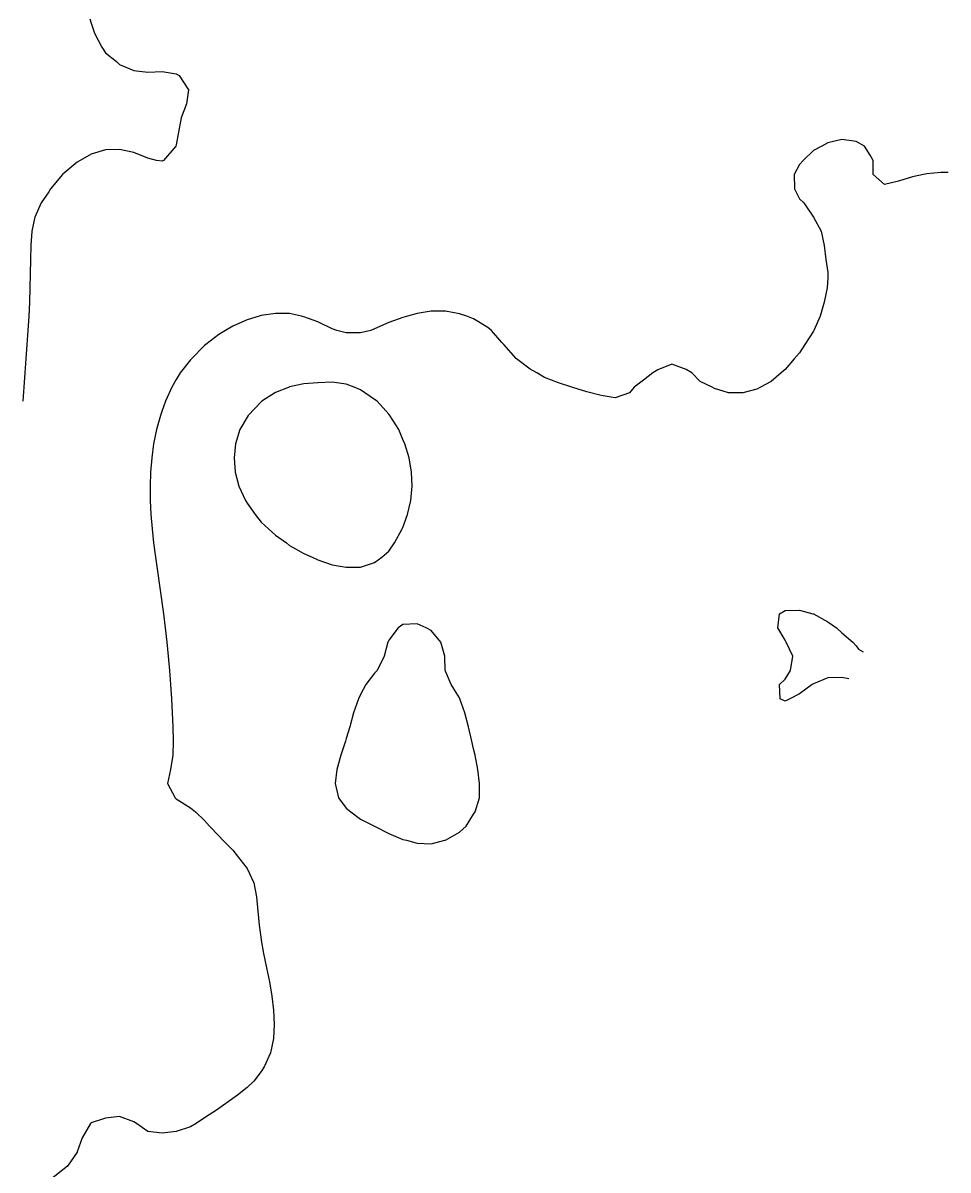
# Model space of a CAD drawing. Extents: x 771911 to 772814, y 1416488 to 1417835.
# Drawn here: x 772624.6 to 772689.9, y 1416984.9 to 1417065.9 of the extents above; entities that cross this region are included whole.
import ezdxf

# ---------------------------------------------------------------- set-up
doc = ezdxf.new("R2010")
doc.units = 0
doc.header["$MEASUREMENT"] = 0
for name, color, linetype in [('736', 1, 'CONTINUOUS'), ('736.5', 1, 'CONTINUOUS'), ('737', 1, 'CONTINUOUS')]:
    doc.layers.add(name, color=color, linetype=linetype)

msp = doc.modelspace()

# ---------------------------------------------------------------- linework, layer by layer
at = {"layer": '736', "color": 0, "linetype": 'Continuous'}
for points in [[(772649.946, 1417028.206, 736), (772650.434, 1417028.623, 736), (772650.837, 1417029.206, 736), (772651.39, 1417030.206, 736), (772651.434, 1417030.301, 736), (772651.764, 1417031.206, 736), (772651.998, 1417032.206, 736), (772652.095, 1417033.206, 736), (772652.054, 1417034.206, 736), (772651.882, 1417035.206, 736), (772651.579, 1417036.206, 736), (772651.434, 1417036.504, 736), (772651.16, 1417037.206, 736), (772650.524, 1417038.206, 736), (772650.434, 1417038.302, 736), (772649.612, 1417039.206, 736), (772649.434, 1417039.341, 736), (772648.434, 1417040.007, 736), (772647.986, 1417040.206, 736), (772647.434, 1417040.417, 736), (772646.434, 1417040.546, 736), (772645.434, 1417040.516, 736), (772644.434, 1417040.436, 736), (772643.434, 1417040.217, 736), (772643.405, 1417040.206, 736), (772642.434, 1417039.828, 736), (772641.485, 1417039.206, 736), (772641.434, 1417039.168, 736), (772640.509, 1417038.206, 736), (772640.434, 1417038.09, 736), (772639.918, 1417037.206, 736), (772639.618, 1417036.206, 736), (772639.518, 1417035.206, 736), (772639.587, 1417034.206, 736), (772639.849, 1417033.206, 736), (772640.318, 1417032.206, 736), (772640.434, 1417032.002, 736), (772641.008, 1417031.206, 736), (772641.434, 1417030.674, 736), (772641.952, 1417030.206, 736), (772642.434, 1417029.741, 736), (772643.213, 1417029.206, 736), (772643.434, 1417029.028, 736), (772644.434, 1417028.447, 736), (772645.04, 1417028.206, 736), (772645.434, 1417028.001, 736), (772646.434, 1417027.666, 736), (772647.434, 1417027.489, 736), (772648.434, 1417027.501, 736), (772649.434, 1417027.81, 736), (772649.946, 1417028.206, 736)], [(772654.41, 1417008.206, 736), (772654.434, 1417008.213, 736), (772655.434, 1417008.786, 736), (772655.901, 1417009.206, 736), (772656.434, 1417010.046, 736), (772656.532, 1417010.206, 736), (772656.835, 1417011.206, 736), (772656.856, 1417012.206, 736), (772656.718, 1417013.206, 736), (772656.529, 1417014.206, 736), (772656.434, 1417014.663, 736), (772656.313, 1417015.206, 736), (772656.063, 1417016.206, 736), (772655.813, 1417017.206, 736), (772655.465, 1417018.206, 736), (772655.434, 1417018.258, 736), (772654.851, 1417019.206, 736), (772654.434, 1417020.156, 736), (772654.411, 1417020.206, 736), (772654.405, 1417021.206, 736), (772654.126, 1417022.206, 736), (772653.434, 1417023.016, 736), (772653.072, 1417023.206, 736), (772652.434, 1417023.497, 736), (772651.434, 1417023.451, 736), (772651.101, 1417023.206, 736), (772650.434, 1417022.334, 736), (772650.379, 1417022.206, 736), (772650.122, 1417021.206, 736), (772649.619, 1417020.206, 736), (772649.434, 1417020.001, 736), (772648.82, 1417019.206, 736), (772648.434, 1417018.504, 736), (772648.296, 1417018.206, 736), (772647.959, 1417017.206, 736), (772647.691, 1417016.206, 736), (772647.434, 1417015.395, 736), (772647.381, 1417015.206, 736), (772647.061, 1417014.206, 736), (772646.775, 1417013.206, 736), (772646.661, 1417012.206, 736), (772646.89, 1417011.206, 736), (772647.434, 1417010.465, 736), (772647.771, 1417010.206, 736), (772648.434, 1417009.701, 736), (772649.432, 1417009.206, 736), (772649.434, 1417009.205, 736), (772650.434, 1417008.695, 736), (772651.434, 1417008.269, 736), (772651.693, 1417008.206, 736), (772652.434, 1417008.001, 736), (772653.434, 1417007.967, 736), (772654.41, 1417008.206, 736)]]:
    msp.add_polyline3d(points, dxfattribs=at)
at = {"layer": '736.5', "color": 0, "linetype": 'Continuous'}
for points in [[(772689.934, 1417055.363, 736.5), (772689.434, 1417055.363, 736.5), (772688.434, 1417055.253, 736.5), (772688.197, 1417055.206, 736.5), (772687.434, 1417055.059, 736.5), (772686.434, 1417054.749, 736.5), (772685.434, 1417054.503, 736.5), (772684.636, 1417055.206, 736.5), (772684.642, 1417056.206, 736.5), (772684.434, 1417056.576, 736.5), (772684.044, 1417057.206, 736.5), (772683.434, 1417057.548, 736.5), (772682.434, 1417057.682, 736.5), (772681.434, 1417057.448, 736.5), (772681.014, 1417057.206, 736.5), (772680.434, 1417056.911, 736.5), (772679.691, 1417056.206, 736.5), (772679.434, 1417055.928, 736.5), (772679.068, 1417055.206, 736.5), (772679.086, 1417054.206, 736.5), (772679.434, 1417053.503, 736.5), (772679.742, 1417053.206, 736.5), (772680.429, 1417052.206, 736.5), (772680.434, 1417052.194, 736.5), (772680.972, 1417051.206, 736.5), (772681.179, 1417050.206, 736.5), (772681.314, 1417049.206, 736.5), (772681.434, 1417048.306, 736.5), (772681.444, 1417048.206, 736.5), (772681.434, 1417047.921, 736.5), (772681.398, 1417047.206, 736.5), (772681.186, 1417046.206, 736.5), (772680.902, 1417045.206, 736.5), (772680.459, 1417044.206, 736.5), (772680.434, 1417044.152, 736.5), (772679.808, 1417043.206, 736.5), (772679.434, 1417042.627, 736.5), (772679.071, 1417042.206, 736.5), (772678.434, 1417041.456, 736.5), (772678.152, 1417041.206, 736.5), (772677.434, 1417040.594, 736.5), (772676.698, 1417040.206, 736.5), (772676.434, 1417040.064, 736.5), (772675.434, 1417039.801, 736.5), (772674.434, 1417039.805, 736.5), (772673.434, 1417040.097, 736.5), (772673.281, 1417040.206, 736.5), (772672.434, 1417040.606, 736.5), (772671.841, 1417041.206, 736.5), (772671.434, 1417041.453, 736.5), (772670.434, 1417041.821, 736.5), (772669.434, 1417041.43, 736.5), (772669.077, 1417041.206, 736.5), (772668.434, 1417040.703, 736.5), (772667.761, 1417040.206, 736.5), (772667.434, 1417039.79, 736.5), (772666.434, 1417039.446, 736.5), (772665.434, 1417039.603, 736.5), (772664.434, 1417039.875, 736.5), (772663.434, 1417040.184, 736.5), (772663.377, 1417040.206, 736.5), (772662.434, 1417040.499, 736.5), (772661.434, 1417040.892, 736.5), (772660.889, 1417041.206, 736.5), (772660.434, 1417041.461, 736.5), (772659.46, 1417042.206, 736.5), (772659.434, 1417042.234, 736.5), (772658.554, 1417043.206, 736.5), (772658.434, 1417043.355, 736.5), (772657.689, 1417044.206, 736.5), (772657.434, 1417044.418, 736.5), (772656.434, 1417045.031, 736.5), (772655.943, 1417045.206, 736.5), (772655.434, 1417045.388, 736.5), (772654.434, 1417045.565, 736.5), (772653.434, 1417045.569, 736.5), (772652.434, 1417045.408, 736.5), (772651.763, 1417045.206, 736.5), (772651.434, 1417045.119, 736.5), (772650.434, 1417044.764, 736.5), (772649.434, 1417044.316, 736.5), (772649.175, 1417044.206, 736.5), (772648.434, 1417044.026, 736.5), (772647.434, 1417044.037, 736.5), (772646.781, 1417044.206, 736.5), (772646.434, 1417044.325, 736.5), (772645.434, 1417044.803, 736.5), (772644.434, 1417045.178, 736.5), (772644.271, 1417045.206, 736.5), (772643.434, 1417045.398, 736.5), (772642.434, 1417045.41, 736.5), (772641.434, 1417045.251, 736.5), (772641.287, 1417045.206, 736.5), (772640.434, 1417044.961, 736.5), (772639.434, 1417044.517, 736.5), (772638.908, 1417044.206, 736.5), (772638.434, 1417043.915, 736.5), (772637.521, 1417043.206, 736.5), (772637.434, 1417043.132, 736.5), (772636.504, 1417042.206, 736.5), (772636.434, 1417042.125, 736.5), (772635.718, 1417041.206, 736.5), (772635.434, 1417040.747, 736.5), (772635.12, 1417040.206, 736.5), (772634.663, 1417039.206, 736.5), (772634.434, 1417038.557, 736.5), (772634.311, 1417038.206, 736.5), (772634.036, 1417037.206, 736.5), (772633.836, 1417036.206, 736.5), (772633.699, 1417035.206, 736.5), (772633.619, 1417034.206, 736.5), (772633.587, 1417033.206, 736.5), (772633.599, 1417032.206, 736.5), (772633.648, 1417031.206, 736.5), (772633.73, 1417030.206, 736.5), (772633.837, 1417029.206, 736.5), (772633.964, 1417028.206, 736.5), (772634.102, 1417027.206, 736.5), (772634.244, 1417026.206, 736.5), (772634.386, 1417025.206, 736.5), (772634.434, 1417024.849, 736.5), (772634.523, 1417024.206, 736.5), (772634.649, 1417023.206, 736.5), (772634.763, 1417022.206, 736.5), (772634.864, 1417021.206, 736.5), (772634.951, 1417020.206, 736.5), (772635.027, 1417019.206, 736.5), (772635.094, 1417018.206, 736.5), (772635.15, 1417017.206, 736.5), (772635.195, 1417016.206, 736.5), (772635.216, 1417015.206, 736.5), (772635.187, 1417014.206, 736.5), (772635.019, 1417013.206, 736.5), (772634.806, 1417012.206, 736.5), (772635.36, 1417011.206, 736.5), (772635.434, 1417011.133, 736.5), (772636.434, 1417010.501, 736.5), (772636.789, 1417010.206, 736.5), (772637.434, 1417009.607, 736.5), (772637.781, 1417009.206, 736.5), (772638.434, 1417008.528, 736.5), (772638.719, 1417008.206, 736.5), (772639.434, 1417007.498, 736.5), (772639.669, 1417007.206, 736.5), (772640.434, 1417006.208, 736.5), (772640.435, 1417006.206, 736.5), (772640.908, 1417005.206, 736.5), (772641.111, 1417004.206, 736.5), (772641.195, 1417003.206, 736.5), (772641.286, 1417002.206, 736.5), (772641.425, 1417001.206, 736.5), (772641.434, 1417001.161, 736.5), (772641.602, 1417000.206, 736.5), (772641.804, 1416999.206, 736.5), (772642.007, 1416998.206, 736.5), (772642.186, 1416997.206, 736.5), (772642.31, 1416996.206, 736.5), (772642.357, 1416995.206, 736.5), (772642.296, 1416994.206, 736.5), (772642.086, 1416993.206, 736.5), (772641.65, 1416992.206, 736.5), (772641.434, 1416991.89, 736.5), (772640.919, 1416991.206, 736.5), (772640.434, 1416990.747, 736.5), (772639.762, 1416990.206, 736.5), (772639.434, 1416989.975, 736.5), (772638.434, 1416989.275, 736.5), (772638.334, 1416989.206, 736.5), (772637.434, 1416988.62, 736.5), (772636.828, 1416988.206, 736.5), (772636.434, 1416987.982, 736.5), (772635.434, 1416987.644, 736.5), (772634.434, 1416987.525, 736.5), (772633.434, 1416987.652, 736.5), (772632.621, 1416988.206, 736.5), (772632.434, 1416988.334, 736.5), (772631.434, 1416988.708, 736.5), (772630.434, 1416988.589, 736.5), (772629.434, 1416988.253, 736.5), (772629.382, 1416988.206, 736.5), (772628.791, 1416987.206, 736.5), (772628.442, 1416986.206, 736.5), (772628.434, 1416986.186, 736.5), (772627.757, 1416985.206, 736.5), (772627.434, 1416984.931, 736.5), (772626.501, 1416984.206, 736.5)], [(772682.934, 1417019.611, 736.5), (772682.434, 1417019.701, 736.5), (772681.434, 1417019.689, 736.5), (772680.434, 1417019.244, 736.5), (772680.337, 1417019.206, 736.5), (772679.434, 1417018.54, 736.5), (772678.767, 1417018.206, 736.5), (772678.434, 1417018.022, 736.5), (772678.084, 1417018.206, 736.5), (772678.034, 1417019.206, 736.5), (772678.434, 1417019.585, 736.5), (772678.799, 1417020.206, 736.5), (772678.983, 1417021.206, 736.5), (772678.506, 1417022.206, 736.5), (772678.434, 1417022.341, 736.5), (772677.915, 1417023.206, 736.5), (772678.028, 1417024.206, 736.5), (772678.434, 1417024.43, 736.5), (772679.434, 1417024.451, 736.5), (772680.394, 1417024.206, 736.5), (772680.434, 1417024.197, 736.5), (772681.434, 1417023.638, 736.5), (772682.064, 1417023.206, 736.5), (772682.434, 1417022.848, 736.5), (772683.215, 1417022.206, 736.5), (772683.434, 1417021.934, 736.5), (772683.608, 1417021.706, 736.5), (772683.934, 1417021.522, 736.5)]]:
    msp.add_polyline3d(points, dxfattribs=at)
at = {"layer": '737', "color": 0, "linetype": 'Continuous'}
msp.add_polyline3d([(772629.34, 1417066.206, 737), (772629.434, 1417065.902, 737), (772629.654, 1417065.206, 737), (772630.175, 1417064.206, 737), (772630.434, 1417063.815, 737), (772631.202, 1417063.206, 737), (772631.434, 1417062.987, 737), (772632.434, 1417062.549, 737), (772633.434, 1417062.438, 737), (772634.434, 1417062.489, 737), (772635.434, 1417062.333, 737), (772635.642, 1417062.206, 737), (772636.291, 1417061.206, 737), (772636.157, 1417060.206, 737), (772635.782, 1417059.206, 737), (772635.586, 1417058.206, 737), (772635.434, 1417057.322, 737), (772635.404, 1417057.206, 737), (772634.53, 1417056.206, 737), (772634.434, 1417056.151, 737), (772634.045, 1417056.206, 737), (772633.434, 1417056.364, 737), (772632.434, 1417056.765, 737), (772631.434, 1417056.974, 737), (772630.434, 1417056.956, 737), (772629.434, 1417056.66, 737), (772628.65, 1417056.206, 737), (772628.434, 1417056.088, 737), (772627.434, 1417055.234, 737), (772627.406, 1417055.206, 737), (772626.562, 1417054.206, 737), (772626.434, 1417053.994, 737), (772625.889, 1417053.206, 737), (772625.455, 1417052.206, 737), (772625.434, 1417052.114, 737), (772625.226, 1417051.206, 737), (772625.156, 1417050.206, 737), (772625.134, 1417049.206, 737), (772625.12, 1417048.206, 737), (772625.099, 1417047.206, 737), (772625.066, 1417046.206, 737), (772625.017, 1417045.206, 737), (772624.955, 1417044.206, 737), (772624.884, 1417043.206, 737), (772624.813, 1417042.206, 737), (772624.745, 1417041.206, 737), (772624.679, 1417040.206, 737), (772624.604, 1417039.206, 737)], dxfattribs=at)

doc.saveas('drawing.dxf')
